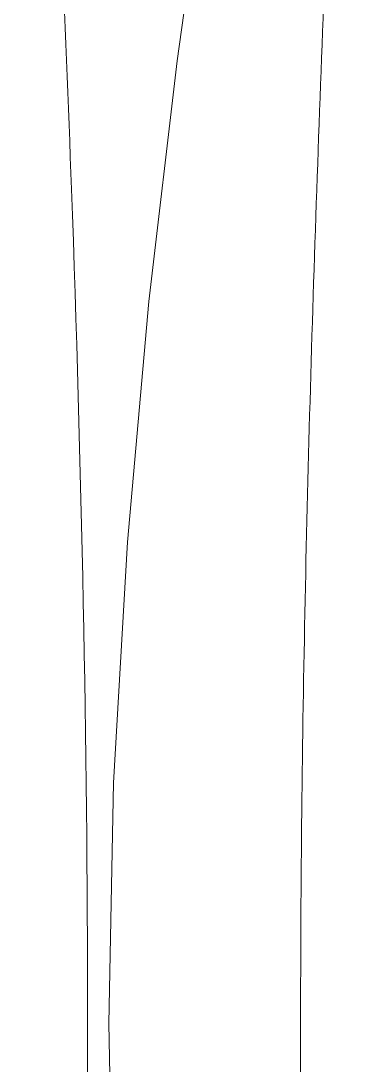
# Model space of a CAD drawing. Header units: millimetres. Extents: x 1680 to 166026, y 35966 to 91121.
# Drawn here: x 99584.9 to 99638.6, y 51375.4 to 51542 of the extents above; entities that cross this region are included whole.
import ezdxf

# ---------------------------------------------------------------- set-up
doc = ezdxf.new("R2010")
doc.units = ezdxf.units.MM
doc.layers.add('G-IMPT', color=8, linetype='Continuous', lineweight=18)
doc.layers.add('I-Furn', color=252, linetype='Continuous', lineweight=13)

# ---------------------------------------------------------------- blocks, each defined once
blk = doc.blocks.new('Furniture_Sofas-Armchairs_Icons-of-Denmark_ EC1-Sofa_Configuration7 - Default-V17-mebel yerləşmə planı')
at = {"layer": 'G-IMPT', "flags": 128}
for points in [[(337.07, 190.4), (298.66, 191.18), (260.24, 193.38), (221.83, 196.82), (183.42, 201.32), (145, 206.68), (106.59, 212.74), (29.77, 226.15)], [(29.77, 226.15), (106.59, 212.74), (145, 206.68), (183.42, 201.32), (221.83, 196.82), (260.24, 193.38), (298.66, 191.18), (337.07, 190.4)], [(644.38, 226.15), (567.55, 212.74), (529.14, 206.68), (490.72, 201.32), (452.31, 196.82), (413.9, 193.38), (375.48, 191.18), (337.07, 190.4)], [(337.07, 190.4), (375.48, 191.18), (413.9, 193.38), (452.31, 196.82), (490.72, 201.32), (529.14, 206.68), (567.55, 212.74), (644.38, 226.15)]]:
    blk.add_lwpolyline(points, dxfattribs=at)
at = {"layer": 'I-Furn'}
blk.add_open_spline([(33.24, 230.04), (44.5, 229.66), (67.01, 228.88), (100.76, 227.59), (134.51, 226.26), (168.21, 224.91), (201.97, 223.65), (235.7, 222.54), (269.47, 221.69), (303.26, 221.15), (325.8, 221.02), (337.07, 221.02)], degree=3, dxfattribs=at)
for points, knots in [([(337.07, 221.02), (349.75, 221.02), (375.11, 221.19), (413.11, 221.86), (451.09, 222.92), (489.05, 224.26), (526.98, 225.74), (577.62, 227.77), (615.57, 229.19), (640.9, 230.04)], [0, 0, 0, 0, 0.125, 0.25, 0.375, 0.5, 0.625, 0.75, 1, 1, 1, 1]), ([(335.94, 187.02), (291.92, 187.01), (220.41, 185.45), (121.52, 180.97), (66.64, 177.9), (39.21, 176.38)], [0, 0, 0, 0, 0.444444, 0.722222, 1, 1, 1, 1]), ([(631.83, 176.42), (621.98, 176.97), (602.28, 178.05), (572.73, 179.69), (543.17, 181.19), (503.74, 183.09), (434.69, 185.85), (375.44, 187.01), (335.94, 187.02)], [0, 0, 0, 0, 0.1, 0.2, 0.3, 0.4, 0.6, 1, 1, 1, 1])]:
    blk.add_open_spline(points, degree=3, knots=knots, dxfattribs=at)

msp = doc.modelspace()

# ---------------------------------------------------------------- block references
at = {"layer": 'I-Furn', "rotation": 269.9999999999999}
msp.add_blockref('Furniture_Sofas-Armchairs_Icons-of-Denmark_ EC1-Sofa_Configuration7 - Default-V17-mebel yerləşmə planı', (99408.55, 51719.06), dxfattribs=at)

doc.saveas('drawing.dxf')
